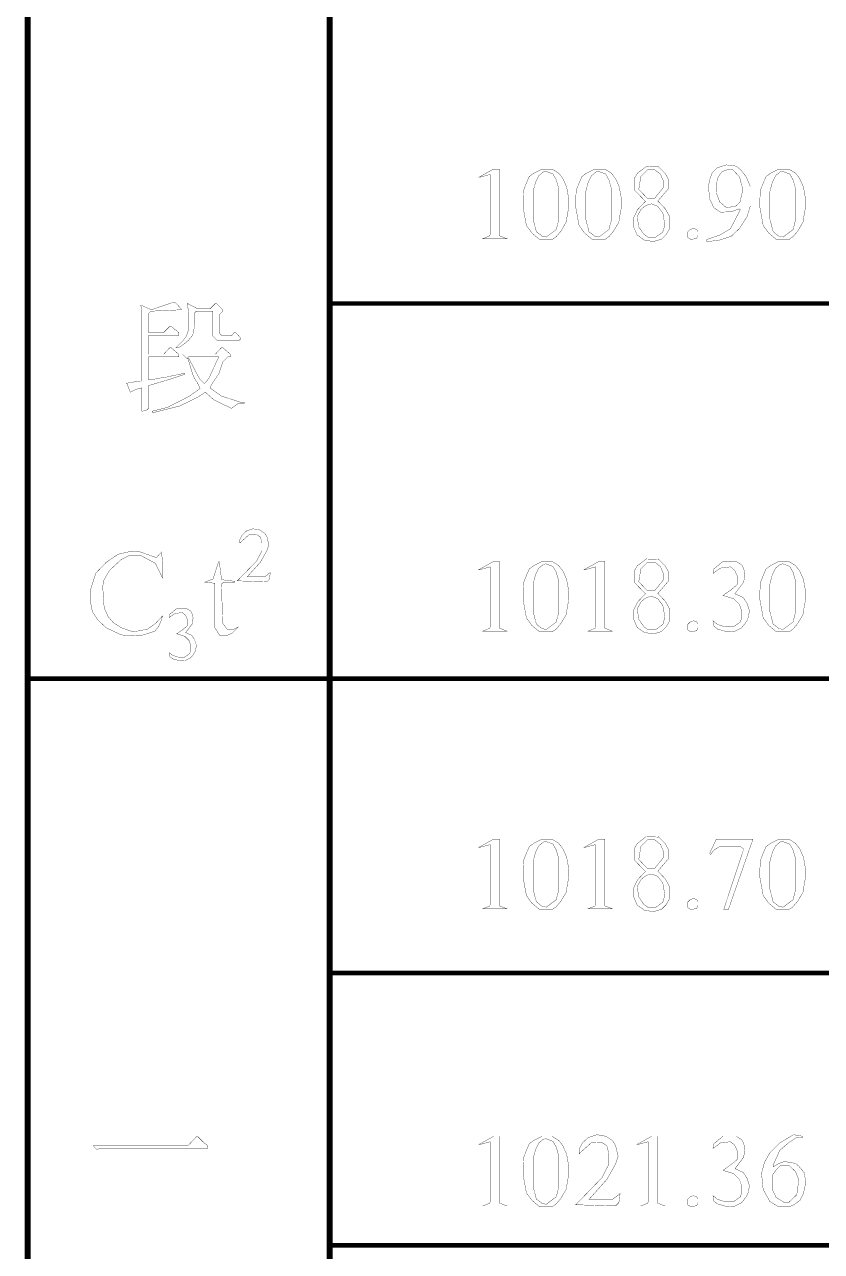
# Model space of a CAD drawing. Extents: x 94 to 452, y -72 to 1042.
# Drawn here: x 136.13 to 162.5, y 145.35 to 185.96 of the extents above; entities that cross this region are included whole.
import ezdxf

# ---------------------------------------------------------------- set-up
doc = ezdxf.new("R2010")
doc.units = 0
doc.header["$MEASUREMENT"] = 0
doc.layers.add('TREE_LAYER', color=7, linetype='Continuous')

msp = doc.modelspace()

# ---------------------------------------------------------------- linework, layer by layer
at = {"layer": 'TREE_LAYER'}
for points, const_width, elevation in [([(136.22612, 219.464371), (136.22612, 164.304039)], 0.2, 55.160332), ([(146.22612, 219.464371), (146.22612, 164.304039)], 0.2, 55.160332), ([(146.22612, 188.616105), (146.22612, 176.721492)], 0.2, 11.894613), ([(151.843924, 181.172556), (151.651767, 181.172556), (151.15765, 180.898046), (151.185101, 180.898046), (151.541963, 180.994125), (151.541963, 180.747066), (151.541963, 179.058831), (151.528238, 178.962752), (151.294905, 178.866674), (152.090983, 178.866674), (151.885101, 178.949027), (151.843924, 178.962752), (151.843924, 179.045105), (151.843924, 181.172556), (151.843924, 181.172556)], 0.01, 970), ([(153.587061, 181.172556), (153.25765, 181.172556), (152.98314, 181.035301), (152.832159, 180.925497), (152.736081, 180.705889), (152.640003, 180.458831), (152.626277, 180.129419), (152.626277, 179.909811), (152.736081, 179.305889), (152.914512, 179.058831), (153.175297, 178.839223), (153.587061, 178.839223), (153.587061, 178.839223), (153.724316, 178.935301), (153.875297, 179.113732), (154.053728, 179.415693), (154.094905, 179.676478), (154.136081, 179.896085), (154.136081, 180.005889), (154.136081, 180.198046), (154.067454, 180.58236), (153.943924, 180.85687), (153.806669, 181.035301), (153.587061, 181.172556), (153.587061, 181.172556)], 0.01, 970), ([(155.330199, 181.172556), (155.000787, 181.172556), (154.726277, 181.035301), (154.575297, 180.925497), (154.479218, 180.705889), (154.38314, 180.458831), (154.369414, 180.129419), (154.369414, 179.909811), (154.479218, 179.305889), (154.65765, 179.058831), (154.918434, 178.839223), (155.330199, 178.839223), (155.330199, 178.839223), (155.467454, 178.935301), (155.618434, 179.113732), (155.796865, 179.415693), (155.838042, 179.676478), (155.879218, 179.896085), (155.879218, 180.005889), (155.879218, 180.198046), (155.810591, 180.58236), (155.687061, 180.85687), (155.549807, 181.035301), (155.330199, 181.172556), (155.330199, 181.172556)], 0.01, 970), ([(157.100787, 181.241183), (156.702748, 181.254909), (156.414512, 181.035301), (156.304709, 180.85687), (156.304709, 180.486281), (156.675297, 180.101968), (156.414512, 179.827458), (156.277258, 179.539223), (156.277258, 179.278438), (156.400787, 178.990203), (156.63412, 178.825497), (156.936081, 178.770595), (157.210591, 178.852948), (157.361571, 179.003929), (157.471375, 179.196085), (157.471375, 179.60785), (157.33412, 179.854909), (157.087061, 180.115693), (157.430199, 180.513732), (157.430199, 180.843144), (157.33412, 181.021576), (157.100787, 181.254909), (157.100787, 181.241183)], 0.01, 970), ([(156.730199, 181.13138), (156.743924, 181.145105), (156.990983, 181.145105), (157.18314, 180.994125), (157.196865, 180.939223), (157.265493, 180.788242), (157.265493, 180.554909), (156.977258, 180.198046), (156.743924, 180.198046), (156.455689, 180.500007), (156.524316, 180.925497), (156.730199, 181.13138), (156.730199, 181.13138)], 0.01, 970), ([(159.681179, 181.268634), (159.351767, 181.309811), (159.049807, 181.213732), (158.885101, 181.049027), (158.802748, 180.829419), (158.761571, 180.596085), (158.802748, 180.184321), (158.940003, 179.896085), (159.15961, 179.745105), (159.516473, 179.758831), (159.777258, 179.854909), (159.818434, 179.827458), (159.489022, 179.196085), (159.145885, 178.990203), (158.706669, 178.839223), (158.706669, 178.770595), (159.090983, 178.811772), (159.269414, 178.866674), (159.516473, 178.949027), (159.763532, 179.18236), (159.790983, 179.209811), (160.038042, 179.594125), (160.147846, 179.950987), (160.147846, 180.596085), (160.010591, 180.911772), (159.832159, 181.145105), (159.681179, 181.268634), (159.681179, 181.268634)], 0.01, 970), ([(159.338042, 181.13138), (159.420395, 181.158831), (159.571375, 181.145105), (159.790983, 180.911772), (159.900787, 180.486281), (159.804709, 180.074517), (159.653728, 179.937262), (159.351767, 179.896085), (159.132159, 180.088242), (159.022356, 180.390203), (159.049807, 180.843144), (159.15961, 181.021576), (159.173336, 181.035301), (159.214512, 181.090203), (159.338042, 181.13138), (159.338042, 181.13138)], 0.01, 970), ([(161.424316, 181.172556), (161.094905, 181.172556), (160.820395, 181.035301), (160.669414, 180.925497), (160.573336, 180.705889), (160.477258, 180.458831), (160.463532, 180.129419), (160.463532, 179.909811), (160.573336, 179.305889), (160.751767, 179.058831), (161.012552, 178.839223), (161.424316, 178.839223), (161.424316, 178.839223), (161.561571, 178.935301), (161.712552, 179.113732), (161.890983, 179.415693), (161.932159, 179.676478), (161.973336, 179.896085), (161.973336, 180.005889), (161.973336, 180.198046), (161.904709, 180.58236), (161.781179, 180.85687), (161.643924, 181.035301), (161.424316, 181.172556), (161.424316, 181.172556)], 0.01, 970), ([(153.367454, 181.090203), (153.394905, 181.090203), (153.614512, 181.00785), (153.724316, 180.815693), (153.806669, 180.527458), (153.806669, 179.484321), (153.724316, 179.168634), (153.394905, 178.921576), (153.25765, 178.949027), (153.065493, 179.100007), (152.955689, 179.525497), (152.955689, 180.417654), (153.038042, 180.73334), (153.147846, 180.952948), (153.298826, 181.076478), (153.367454, 181.090203), (153.367454, 181.090203)], 0.01, 970), ([(155.110591, 181.090203), (155.138042, 181.090203), (155.35765, 181.00785), (155.467454, 180.815693), (155.549807, 180.527458), (155.549807, 179.484321), (155.467454, 179.168634), (155.138042, 178.921576), (155.000787, 178.949027), (154.80863, 179.100007), (154.698826, 179.525497), (154.698826, 180.417654), (154.781179, 180.73334), (154.890983, 180.952948), (155.041963, 181.076478), (155.110591, 181.090203), (155.110591, 181.090203)], 0.01, 970), ([(161.204709, 181.090203), (161.232159, 181.090203), (161.451767, 181.00785), (161.561571, 180.815693), (161.643924, 180.527458), (161.643924, 179.484321), (161.561571, 179.168634), (161.232159, 178.921576), (161.094905, 178.949027), (160.902748, 179.100007), (160.792944, 179.525497), (160.792944, 180.417654), (160.875297, 180.73334), (160.985101, 180.952948), (161.136081, 181.076478), (161.204709, 181.090203), (161.204709, 181.090203)], 0.01, 970), ([(156.881179, 180.019615), (157.087061, 179.937262), (157.251767, 179.717654), (157.320395, 179.319615), (157.251767, 179.086281), (157.004709, 178.90785), (156.771375, 178.90785), (156.620395, 179.017654), (156.441963, 179.278438), (156.414512, 179.621576), (156.524316, 179.827458), (156.647846, 179.937262), (156.75765, 179.992164), (156.881179, 180.019615)], 0.01, 970), ([(158.377258, 179.168634), (158.267454, 179.209811), (158.15765, 179.168634), (158.075297, 179.086281), (158.075297, 178.90785), (158.185101, 178.839223), (158.377258, 178.880399), (158.404709, 178.976478), (158.404709, 178.990203), (158.404709, 179.100007), (158.377258, 179.168634), (158.377258, 179.168634)], 0.01, 970), ([(141.105181, 176.765482), (141.058122, 176.765482), (140.320867, 176.514501), (139.975769, 176.671364), (140.007142, 176.404697), (140.007142, 174.16156), (139.991456, 174.145874), (139.960083, 174.145874), (139.834593, 174.130188), (139.771848, 174.130188), (139.505181, 174.083129), (139.505181, 174.083129), (139.630671, 173.78509), (139.80322, 173.879207), (139.991456, 173.926266), (140.007142, 173.926266), (140.007142, 173.157639), (140.116946, 173.173325), (140.179691, 173.204697), (140.22675, 173.251756), (140.22675, 173.989011), (140.22675, 174.004697), (140.916946, 174.208619), (141.434593, 174.381168), (141.434593, 174.41254), (141.418907, 174.41254), (140.964005, 174.318423), (140.822828, 174.28705), (140.791456, 174.28705), (140.367926, 174.208619), (140.320867, 174.208619), (140.258122, 174.192933), (140.22675, 174.192933), (140.22675, 174.96156), (140.22675, 174.96156), (141.230671, 174.96156), (141.230671, 175.039991), (140.979691, 175.259599), (140.932632, 175.259599), (140.728711, 175.039991), (140.22675, 175.039991), (140.22675, 175.055678), (140.22675, 175.667442), (140.22675, 175.667442), (141.230671, 175.667442), (141.230671, 175.76156), (140.979691, 175.965482), (140.932632, 175.965482), (140.728711, 175.76156), (140.22675, 175.76156), (140.22675, 175.76156), (140.22675, 176.389011), (140.305181, 176.467442), (141.309103, 176.514501), (141.309103, 176.545874), (141.105181, 176.765482), (141.105181, 176.765482)], 0.01, 137), ([(141.528711, 176.718423), (141.513024, 176.718423), (141.513024, 176.68705), (141.560083, 176.43607), (141.560083, 175.871364), (141.481652, 175.63607), (141.387534, 175.51058), (141.136554, 175.259599), (141.230671, 175.259599), (141.371848, 175.353717), (141.544397, 175.494893), (141.685573, 175.667442), (141.732632, 175.792933), (141.732632, 175.871364), (141.764005, 176.028227), (141.764005, 176.420384), (141.811064, 176.467442), (142.344397, 176.467442), (142.360083, 176.467442), (142.360083, 175.63607), (142.485573, 175.51058), (143.238514, 175.51058), (143.269887, 175.541952), (143.269887, 175.589011), (143.113024, 175.76156), (143.065965, 175.76156), (142.987534, 175.667442), (142.642436, 175.667442), (142.564005, 175.76156), (142.564005, 176.341952), (142.689495, 176.467442), (142.689495, 176.514501), (142.485573, 176.718423), (142.438514, 176.718423), (142.265965, 176.545874), (141.858122, 176.545874), (141.528711, 176.718423), (141.528711, 176.718423)], 0.01, 137), ([(146.22612, 176.721492), (146.22612, 164.304039)], 0.2, 12.417453), ([(146.22612, 176.721492), (166.22612, 176.721492)], 0.15, 20), ([(142.689495, 175.259599), (142.642436, 175.259599), (142.438514, 175.039991), (141.356162, 175.039991), (141.481652, 174.914501), (141.513024, 174.914501), (141.528711, 174.914501), (141.716946, 174.302737), (141.858122, 174.083129), (141.936554, 173.91058), (141.591456, 173.659599), (140.854201, 173.283129), (140.35224, 173.157639), (140.35224, 173.126266), (140.446358, 173.126266), (141.262044, 173.330188), (141.842436, 173.61254), (142.109103, 173.78509), (142.391456, 173.534109), (142.971848, 173.251756), (143.191456, 173.408619), (143.395377, 173.408619), (143.395377, 173.455678), (143.269887, 173.455678), (142.642436, 173.659599), (142.265965, 173.926266), (142.313024, 174.03607), (142.564005, 174.41254), (142.689495, 174.789011), (142.862044, 174.96156), (142.940475, 174.96156), (142.940475, 175.039991), (142.689495, 175.259599), (142.689495, 175.259599)], 0.01, 137), ([(141.560083, 174.96156), (141.560083, 174.96156), (142.548318, 174.96156), (142.564005, 174.96156), (142.438514, 174.71058), (142.234593, 174.255678), (142.093416, 174.083129), (142.062044, 174.083129), (141.936554, 174.208619), (141.82675, 174.396854), (141.560083, 174.914501), (141.528711, 174.930188), (141.560083, 174.96156), (141.560083, 174.96156)], 0.01, 137), ([(143.913857, 169.22516), (143.689543, 169.265944), (143.475426, 169.194571), (143.33268, 169.062022), (143.251112, 168.909081), (143.251112, 168.796924), (143.556994, 169.072219), (143.8017, 169.082415), (143.934249, 168.99065), (143.985229, 168.796924), (143.985229, 168.542022), (143.811896, 168.205552), (143.169543, 167.542807), (144.148367, 167.512219), (144.229935, 167.593787), (144.260524, 167.818101), (144.076994, 167.675356), (143.556994, 167.675356), (143.495818, 167.675356), (143.934249, 168.164768), (144.148367, 168.542022), (144.178955, 168.633787), (144.209543, 168.725552), (144.209543, 168.745944), (144.189151, 168.827513), (144.158563, 168.960062), (144.148367, 169.000846), (144.076994, 169.113003), (144.066798, 169.123199), (143.913857, 169.22516), (143.913857, 169.22516)], 0.01, 157), ([(139.95621, 168.499669), (139.924837, 168.499669), (139.626798, 168.515356), (139.218955, 168.421238), (138.826798, 168.154571), (138.4817, 167.793787), (138.324837, 167.291826), (138.324837, 166.758493), (138.371896, 166.523199), (138.560131, 166.240846), (138.826798, 165.989866), (139.328759, 165.754571), (139.673857, 165.723199), (140.003269, 165.738885), (140.160131, 165.785944), (140.442484, 165.880062), (140.567975, 166.036924), (140.646406, 166.22516), (140.693465, 166.382022), (140.458171, 166.131042), (140.191504, 165.942807), (139.862092, 165.880062), (139.736602, 165.864375), (139.689543, 165.864375), (139.328759, 165.989866), (139.062092, 166.162415), (138.889543, 166.366336), (138.764053, 166.648689), (138.73268, 166.978101), (138.716994, 167.354571), (138.73268, 167.495748), (138.748367, 167.558493), (138.936602, 167.887905), (139.328759, 168.248689), (139.579739, 168.374179), (139.987582, 168.374179), (140.458171, 168.123199), (140.693465, 167.636924), (140.693465, 168.138885), (140.662092, 168.499669), (140.489543, 168.311434), (139.95621, 168.499669), (139.95621, 168.499669)], 0.01, 157), ([(142.553073, 168.185944), (142.364837, 167.605552), (142.082484, 167.495748), (142.427582, 167.464375), (142.427582, 165.989866), (142.584445, 165.738885), (142.835426, 165.738885), (143.007975, 165.817317), (143.211896, 166.021238), (143.055033, 165.942807), (142.835426, 165.942807), (142.678563, 166.146728), (142.64719, 167.448689), (142.725622, 167.495748), (143.086406, 167.495748), (143.086406, 167.52712), (142.709935, 167.574179), (142.64719, 167.589866), (142.568759, 168.185944), (142.553073, 168.185944)], 0.01, 157), ([(151.843924, 168.185165), (151.651767, 168.185165), (151.15765, 167.910655), (151.185101, 167.910655), (151.541963, 168.006733), (151.541963, 167.759675), (151.541963, 166.071439), (151.528238, 165.975361), (151.294905, 165.879282), (152.090983, 165.879282), (151.885101, 165.961635), (151.843924, 165.975361), (151.843924, 166.057714), (151.843924, 168.185165), (151.843924, 168.185165)], 0.01, 676), ([(153.587061, 168.185165), (153.25765, 168.185165), (152.98314, 168.04791), (152.832159, 167.938106), (152.736081, 167.718498), (152.640003, 167.471439), (152.626277, 167.142027), (152.626277, 166.92242), (152.736081, 166.318498), (152.914512, 166.071439), (153.175297, 165.851831), (153.587061, 165.851831), (153.587061, 165.851831), (153.724316, 165.94791), (153.875297, 166.126341), (154.053728, 166.428302), (154.094905, 166.689086), (154.136081, 166.908694), (154.136081, 167.018498), (154.136081, 167.210655), (154.067454, 167.594969), (153.943924, 167.869478), (153.806669, 168.04791), (153.587061, 168.185165), (153.587061, 168.185165)], 0.01, 676), ([(155.330199, 168.185165), (155.138042, 168.185165), (154.643924, 167.910655), (154.671375, 167.910655), (155.028238, 168.006733), (155.028238, 167.759675), (155.028238, 166.071439), (155.014512, 165.975361), (154.781179, 165.879282), (155.577258, 165.879282), (155.371375, 165.961635), (155.330199, 165.975361), (155.330199, 166.057714), (155.330199, 168.185165), (155.330199, 168.185165)], 0.01, 676), ([(157.100787, 168.253792), (156.702748, 168.267518), (156.414512, 168.04791), (156.304709, 167.869478), (156.304709, 167.49889), (156.675297, 167.114576), (156.414512, 166.840067), (156.277258, 166.551831), (156.277258, 166.291047), (156.400787, 166.002812), (156.63412, 165.838106), (156.936081, 165.783204), (157.210591, 165.865557), (157.361571, 166.016537), (157.471375, 166.208694), (157.471375, 166.620459), (157.33412, 166.867518), (157.087061, 167.128302), (157.430199, 167.526341), (157.430199, 167.855753), (157.33412, 168.034184), (157.100787, 168.267518), (157.100787, 168.253792)], 0.01, 676), ([(156.730199, 168.143988), (156.743924, 168.157714), (156.990983, 168.157714), (157.18314, 168.006733), (157.196865, 167.951831), (157.265493, 167.800851), (157.265493, 167.567518), (156.977258, 167.210655), (156.743924, 167.210655), (156.455689, 167.512616), (156.524316, 167.938106), (156.730199, 168.143988), (156.730199, 168.143988)], 0.01, 676), ([(159.681179, 168.185165), (159.241963, 168.185165), (158.940003, 167.938106), (158.912552, 167.787125), (159.15961, 167.965557), (159.489022, 168.006733), (159.626277, 167.896929), (159.70863, 167.718498), (159.70863, 167.416537), (159.585101, 167.306733), (159.420395, 167.183204), (159.241963, 167.059675), (159.598826, 166.949871), (159.790983, 166.757714), (159.85961, 166.551831), (159.85961, 166.318498), (159.818434, 166.181243), (159.585101, 166.016537), (159.324316, 166.016537), (159.063532, 166.09889), (158.912552, 166.22242), (158.940003, 166.043988), (159.063532, 165.94791), (159.392944, 165.851831), (159.612552, 165.865557), (159.85961, 165.989086), (159.969414, 166.126341), (160.051767, 166.249871), (160.079218, 166.332224), (160.120395, 166.551831), (160.038042, 166.79889), (159.914512, 166.991047), (159.640003, 167.114576), (159.928238, 167.49889), (159.969414, 167.759675), (159.928238, 167.951831), (159.85961, 168.075361), (159.681179, 168.185165), (159.681179, 168.185165)], 0.01, 676), ([(161.424316, 168.185165), (161.094905, 168.185165), (160.820395, 168.04791), (160.669414, 167.938106), (160.573336, 167.718498), (160.477258, 167.471439), (160.463532, 167.142027), (160.463532, 166.92242), (160.573336, 166.318498), (160.751767, 166.071439), (161.012552, 165.851831), (161.424316, 165.851831), (161.424316, 165.851831), (161.561571, 165.94791), (161.712552, 166.126341), (161.890983, 166.428302), (161.932159, 166.689086), (161.973336, 166.908694), (161.973336, 167.018498), (161.973336, 167.210655), (161.904709, 167.594969), (161.781179, 167.869478), (161.643924, 168.04791), (161.424316, 168.185165), (161.424316, 168.185165)], 0.01, 676), ([(153.367454, 168.102812), (153.394905, 168.102812), (153.614512, 168.020459), (153.724316, 167.828302), (153.806669, 167.540067), (153.806669, 166.496929), (153.724316, 166.181243), (153.394905, 165.934184), (153.25765, 165.961635), (153.065493, 166.112616), (152.955689, 166.538106), (152.955689, 167.430263), (153.038042, 167.745949), (153.147846, 167.965557), (153.298826, 168.089086), (153.367454, 168.102812), (153.367454, 168.102812)], 0.01, 676), ([(161.204709, 168.102812), (161.232159, 168.102812), (161.451767, 168.020459), (161.561571, 167.828302), (161.643924, 167.540067), (161.643924, 166.496929), (161.561571, 166.181243), (161.232159, 165.934184), (161.094905, 165.961635), (160.902748, 166.112616), (160.792944, 166.538106), (160.792944, 167.430263), (160.875297, 167.745949), (160.985101, 167.965557), (161.136081, 168.089086), (161.204709, 168.102812), (161.204709, 168.102812)], 0.01, 676), ([(156.881179, 167.032224), (157.087061, 166.949871), (157.251767, 166.730263), (157.320395, 166.332224), (157.251767, 166.09889), (157.004709, 165.920459), (156.771375, 165.920459), (156.620395, 166.030263), (156.441963, 166.291047), (156.414512, 166.634184), (156.524316, 166.840067), (156.647846, 166.949871), (156.75765, 167.004773), (156.881179, 167.032224)], 0.01, 676), ([(141.490327, 166.62516), (141.164053, 166.62516), (140.939739, 166.44163), (140.919347, 166.329473), (141.102876, 166.462022), (141.347582, 166.492611), (141.449543, 166.411042), (141.51072, 166.278493), (141.51072, 166.054179), (141.418955, 165.972611), (141.296602, 165.880846), (141.164053, 165.789081), (141.429151, 165.707513), (141.571896, 165.564768), (141.622876, 165.411826), (141.622876, 165.238493), (141.592288, 165.136532), (141.418955, 165.014179), (141.225229, 165.014179), (141.031504, 165.075356), (140.919347, 165.16712), (140.939739, 165.034571), (141.031504, 164.963199), (141.27621, 164.891826), (141.439347, 164.902022), (141.622876, 164.993787), (141.704445, 165.095748), (141.765622, 165.187513), (141.786014, 165.248689), (141.816602, 165.411826), (141.755426, 165.595356), (141.663661, 165.738101), (141.459739, 165.829866), (141.673857, 166.115356), (141.704445, 166.309081), (141.673857, 166.451826), (141.622876, 166.543591), (141.490327, 166.62516), (141.490327, 166.62516)], 0.01, 157), ([(158.377258, 166.181243), (158.267454, 166.22242), (158.15765, 166.181243), (158.075297, 166.09889), (158.075297, 165.920459), (158.185101, 165.851831), (158.377258, 165.893008), (158.404709, 165.989086), (158.404709, 166.002812), (158.404709, 166.112616), (158.377258, 166.181243), (158.377258, 166.181243)], 0.01, 676), ([(136.22612, 164.304039), (136.22612, 99.210443)], 0.2, 65.093596), ([(136.22612, 164.304039), (146.22612, 164.304039)], 0.15, 10), ([(146.22612, 164.304039), (146.22612, 99.210443)], 0.2, 65.093596), ([(146.22612, 164.304039), (146.22612, 154.566141)], 0.2, 9.737897), ([(146.22612, 164.304039), (166.22612, 164.304039)], 0.15, 20), ([(151.843924, 158.994122), (151.651767, 158.994122), (151.15765, 158.719612), (151.185101, 158.719612), (151.541963, 158.81569), (151.541963, 158.568631), (151.541963, 156.880396), (151.528238, 156.784318), (151.294905, 156.688239), (152.090983, 156.688239), (151.885101, 156.770592), (151.843924, 156.784318), (151.843924, 156.866671), (151.843924, 158.994122), (151.843924, 158.994122)], 0.01, 981), ([(153.587061, 158.994122), (153.25765, 158.994122), (152.98314, 158.856867), (152.832159, 158.747063), (152.736081, 158.527455), (152.640003, 158.280396), (152.626277, 157.950984), (152.626277, 157.731377), (152.736081, 157.127455), (152.914512, 156.880396), (153.175297, 156.660788), (153.587061, 156.660788), (153.587061, 156.660788), (153.724316, 156.756867), (153.875297, 156.935298), (154.053728, 157.237259), (154.094905, 157.498043), (154.136081, 157.717651), (154.136081, 157.827455), (154.136081, 158.019612), (154.067454, 158.403926), (153.943924, 158.678435), (153.806669, 158.856867), (153.587061, 158.994122), (153.587061, 158.994122)], 0.01, 981), ([(153.367454, 158.911769), (153.394905, 158.911769), (153.614512, 158.829416), (153.724316, 158.637259), (153.806669, 158.349024), (153.806669, 157.305886), (153.724316, 156.9902), (153.394905, 156.743141), (153.25765, 156.770592), (153.065493, 156.921573), (152.955689, 157.347063), (152.955689, 158.23922), (153.038042, 158.554906), (153.147846, 158.774514), (153.298826, 158.898043), (153.367454, 158.911769), (153.367454, 158.911769)], 0.01, 981), ([(155.330199, 158.994122), (155.138042, 158.994122), (154.643924, 158.719612), (154.671375, 158.719612), (155.028238, 158.81569), (155.028238, 158.568631), (155.028238, 156.880396), (155.014512, 156.784318), (154.781179, 156.688239), (155.577258, 156.688239), (155.371375, 156.770592), (155.330199, 156.784318), (155.330199, 156.866671), (155.330199, 158.994122), (155.330199, 158.994122)], 0.01, 981), ([(157.100787, 159.062749), (156.702748, 159.076475), (156.414512, 158.856867), (156.304709, 158.678435), (156.304709, 158.307847), (156.675297, 157.923533), (156.414512, 157.649024), (156.277258, 157.360788), (156.277258, 157.100004), (156.400787, 156.811769), (156.63412, 156.647063), (156.936081, 156.592161), (157.210591, 156.674514), (157.361571, 156.825494), (157.471375, 157.017651), (157.471375, 157.429416), (157.33412, 157.676475), (157.087061, 157.937259), (157.430199, 158.335298), (157.430199, 158.66471), (157.33412, 158.843141), (157.100787, 159.076475), (157.100787, 159.062749)], 0.01, 981), ([(156.730199, 158.952945), (156.743924, 158.966671), (156.990983, 158.966671), (157.18314, 158.81569), (157.196865, 158.760788), (157.265493, 158.609808), (157.265493, 158.376475), (156.977258, 158.019612), (156.743924, 158.019612), (156.455689, 158.321573), (156.524316, 158.747063), (156.730199, 158.952945), (156.730199, 158.952945)], 0.01, 981), ([(160.230199, 158.994122), (159.022356, 158.994122), (158.802748, 158.527455), (158.802748, 158.527455), (158.830199, 158.486279), (158.953728, 158.637259), (159.132159, 158.747063), (159.818434, 158.747063), (159.928238, 158.66471), (159.269414, 156.674514), (159.269414, 156.660788), (159.420395, 156.660788), (160.230199, 158.980396), (160.230199, 158.994122), (160.230199, 158.994122)], 0.01, 981), ([(161.424316, 158.994122), (161.094905, 158.994122), (160.820395, 158.856867), (160.669414, 158.747063), (160.573336, 158.527455), (160.477258, 158.280396), (160.463532, 157.950984), (160.463532, 157.731377), (160.573336, 157.127455), (160.751767, 156.880396), (161.012552, 156.660788), (161.424316, 156.660788), (161.424316, 156.660788), (161.561571, 156.756867), (161.712552, 156.935298), (161.890983, 157.237259), (161.932159, 157.498043), (161.973336, 157.717651), (161.973336, 157.827455), (161.973336, 158.019612), (161.904709, 158.403926), (161.781179, 158.678435), (161.643924, 158.856867), (161.424316, 158.994122), (161.424316, 158.994122)], 0.01, 981), ([(161.204709, 158.911769), (161.232159, 158.911769), (161.451767, 158.829416), (161.561571, 158.637259), (161.643924, 158.349024), (161.643924, 157.305886), (161.561571, 156.9902), (161.232159, 156.743141), (161.094905, 156.770592), (160.902748, 156.921573), (160.792944, 157.347063), (160.792944, 158.23922), (160.875297, 158.554906), (160.985101, 158.774514), (161.136081, 158.898043), (161.204709, 158.911769), (161.204709, 158.911769)], 0.01, 981), ([(156.881179, 157.841181), (157.087061, 157.758828), (157.251767, 157.53922), (157.320395, 157.141181), (157.251767, 156.907847), (157.004709, 156.729416), (156.771375, 156.729416), (156.620395, 156.83922), (156.441963, 157.100004), (156.414512, 157.443141), (156.524316, 157.649024), (156.647846, 157.758828), (156.75765, 157.81373), (156.881179, 157.841181)], 0.01, 981), ([(158.377258, 156.9902), (158.267454, 157.031377), (158.15765, 156.9902), (158.075297, 156.907847), (158.075297, 156.729416), (158.185101, 156.660788), (158.377258, 156.701965), (158.404709, 156.798043), (158.404709, 156.811769), (158.404709, 156.921573), (158.377258, 156.9902), (158.377258, 156.9902)], 0.01, 981), ([(146.22612, 154.566141), (146.22612, 145.547149)], 0.2, 9.018992), ([(146.22612, 154.566141), (166.22612, 154.566141)], 0.15, 20), ([(141.863144, 149.145318), (141.816085, 149.145318), (141.533732, 148.847279), (138.396477, 148.847279), (138.521968, 148.721788), (138.55334, 148.721788), (138.600399, 148.768847), (142.192556, 148.768847), (142.192556, 148.847279), (142.035693, 148.972769), (141.863144, 149.145318), (141.863144, 149.145318)], 0.01, 138), ([(151.843924, 149.15836), (151.651767, 149.15836), (151.15765, 148.88385), (151.185101, 148.88385), (151.541963, 148.979929), (151.541963, 148.73287), (151.541963, 147.044635), (151.528238, 146.948556), (151.294905, 146.852478), (152.090983, 146.852478), (151.885101, 146.934831), (151.843924, 146.948556), (151.843924, 147.030909), (151.843924, 149.15836), (151.843924, 149.15836)], 0.01, 979), ([(153.587061, 149.15836), (153.25765, 149.15836), (152.98314, 149.021105), (152.832159, 148.911301), (152.736081, 148.691694), (152.640003, 148.444635), (152.626277, 148.115223), (152.626277, 147.895615), (152.736081, 147.291694), (152.914512, 147.044635), (153.175297, 146.825027), (153.587061, 146.825027), (153.587061, 146.825027), (153.724316, 146.921105), (153.875297, 147.099537), (154.053728, 147.401497), (154.094905, 147.662282), (154.136081, 147.88189), (154.136081, 147.991694), (154.136081, 148.18385), (154.067454, 148.568164), (153.943924, 148.842674), (153.806669, 149.021105), (153.587061, 149.15836), (153.587061, 149.15836)], 0.01, 979), ([(153.367454, 149.076007), (153.394905, 149.076007), (153.614512, 148.993654), (153.724316, 148.801497), (153.806669, 148.513262), (153.806669, 147.470125), (153.724316, 147.154439), (153.394905, 146.90738), (153.25765, 146.934831), (153.065493, 147.085811), (152.955689, 147.511301), (152.955689, 148.403458), (153.038042, 148.719145), (153.147846, 148.938752), (153.298826, 149.062282), (153.367454, 149.076007), (153.367454, 149.076007)], 0.01, 979), ([(155.371375, 149.15836), (155.069414, 149.213262), (154.781179, 149.117184), (154.589022, 148.938752), (154.479218, 148.73287), (154.479218, 148.58189), (154.890983, 148.952478), (155.220395, 148.966203), (155.398826, 148.842674), (155.467454, 148.58189), (155.467454, 148.238752), (155.23412, 147.785811), (154.369414, 146.893654), (155.687061, 146.852478), (155.796865, 146.962282), (155.838042, 147.264243), (155.590983, 147.072086), (154.890983, 147.072086), (154.80863, 147.072086), (155.398826, 147.730909), (155.687061, 148.238752), (155.728238, 148.362282), (155.769414, 148.485811), (155.769414, 148.513262), (155.741963, 148.623066), (155.700787, 148.801497), (155.687061, 148.856399), (155.590983, 149.00738), (155.577258, 149.021105), (155.371375, 149.15836), (155.371375, 149.15836)], 0.01, 979), ([(157.073336, 149.15836), (156.881179, 149.15836), (156.387061, 148.88385), (156.414512, 148.88385), (156.771375, 148.979929), (156.771375, 148.73287), (156.771375, 147.044635), (156.75765, 146.948556), (156.524316, 146.852478), (157.320395, 146.852478), (157.114512, 146.934831), (157.073336, 146.948556), (157.073336, 147.030909), (157.073336, 149.15836), (157.073336, 149.15836)], 0.01, 979), ([(159.681179, 149.15836), (159.241963, 149.15836), (158.940003, 148.911301), (158.912552, 148.760321), (159.15961, 148.938752), (159.489022, 148.979929), (159.626277, 148.870125), (159.70863, 148.691694), (159.70863, 148.389733), (159.585101, 148.279929), (159.420395, 148.156399), (159.241963, 148.03287), (159.598826, 147.923066), (159.790983, 147.730909), (159.85961, 147.525027), (159.85961, 147.291694), (159.818434, 147.154439), (159.585101, 146.989733), (159.324316, 146.989733), (159.063532, 147.072086), (158.912552, 147.195615), (158.940003, 147.017184), (159.063532, 146.921105), (159.392944, 146.825027), (159.612552, 146.838752), (159.85961, 146.962282), (159.969414, 147.099537), (160.051767, 147.223066), (160.079218, 147.305419), (160.120395, 147.525027), (160.038042, 147.772086), (159.914512, 147.964243), (159.640003, 148.087772), (159.928238, 148.472086), (159.969414, 148.73287), (159.928238, 148.925027), (159.85961, 149.048556), (159.681179, 149.15836), (159.681179, 149.15836)], 0.01, 979), ([(161.890983, 149.15836), (161.575297, 149.213262), (161.122356, 148.938752), (160.792944, 148.609341), (160.614512, 148.293654), (160.518434, 147.923066), (160.573336, 147.401497), (160.792944, 147.003458), (161.081179, 146.825027), (161.424316, 146.825027), (161.589022, 146.893654), (161.794905, 147.044635), (161.904709, 147.264243), (161.973336, 147.579929), (161.973336, 147.703458), (161.932159, 147.950517), (161.822356, 148.087772), (161.753728, 148.170125), (161.65765, 148.252478), (161.506669, 148.293654), (161.25961, 148.321105), (161.053728, 148.238752), (160.902748, 148.142674), (160.930199, 148.266203), (161.122356, 148.691694), (161.136081, 148.705419), (161.424316, 148.952478), (161.671375, 149.117184), (161.671375, 149.117184), (161.890983, 149.130909), (161.890983, 149.15836), (161.890983, 149.15836)], 0.01, 979), ([(161.081179, 148.128948), (161.149807, 148.197576), (161.424316, 148.197576), (161.643924, 147.991694), (161.753728, 147.717184), (161.685101, 147.223066), (161.424316, 146.976007), (161.25961, 146.976007), (160.998826, 147.140713), (160.875297, 147.401497), (160.875297, 147.868164), (161.012552, 148.060321), (161.081179, 148.128948), (161.081179, 148.128948)], 0.01, 979), ([(158.377258, 147.154439), (158.267454, 147.195615), (158.15765, 147.154439), (158.075297, 147.072086), (158.075297, 146.893654), (158.185101, 146.825027), (158.377258, 146.866203), (158.404709, 146.962282), (158.404709, 146.976007), (158.404709, 147.085811), (158.377258, 147.154439), (158.377258, 147.154439)], 0.01, 979), ([(146.22612, 145.547149), (146.22612, 137.377772)], 0.2, 8.169377), ([(146.22612, 145.547149), (166.22612, 145.547149)], 0.15, 20)]:
    msp.add_lwpolyline(points, dxfattribs=dict(at, const_width=const_width, elevation=elevation))

doc.saveas('drawing.dxf')
